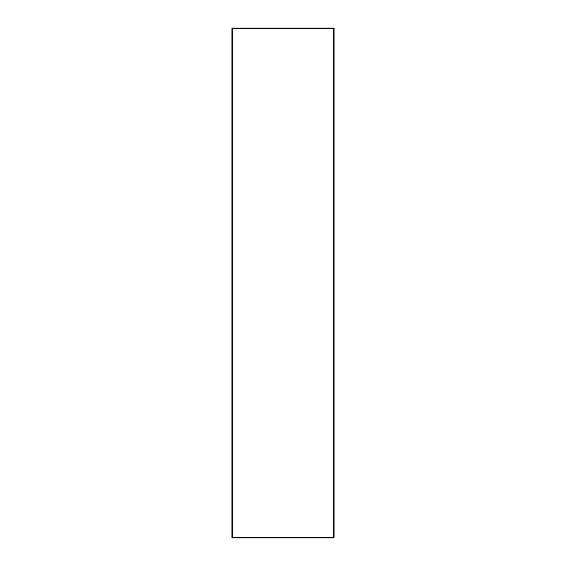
<?xml version="1.0" encoding="UTF-8"?>
<svg xmlns="http://www.w3.org/2000/svg" width="566" height="566" viewBox="0 0 566 566"><rect width="100%" height="100%" fill="white"/><g stroke="black" fill="none" stroke-linecap="round" stroke-linejoin="round"><path stroke-width="0.85" d="M333.94 28.3L232.06 28.3L232.06 537.7L333.94 537.7L333.94 28.3M333.685 28.555L232.315 28.555L232.315 537.445L333.685 537.445L333.685 28.555"/></g></svg>
